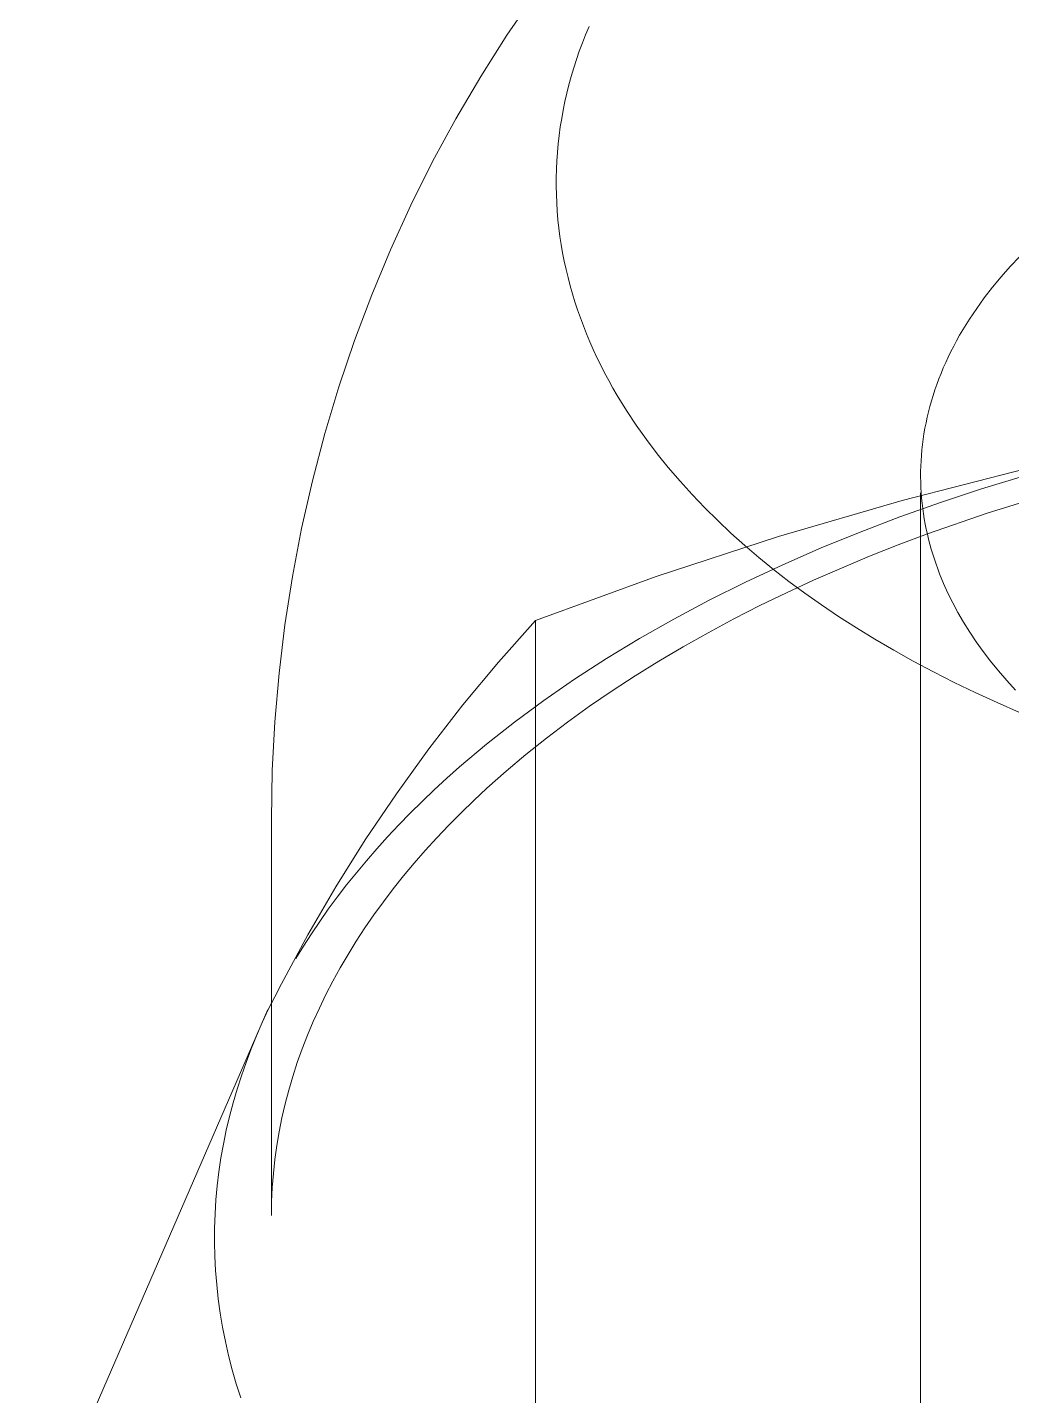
# Model space of a CAD drawing. Header units: inches. Extents: x -14 to 184, y -4 to 134.
# Drawn here: x 101.9169 to 102.087, y 63.9429 to 64.1795 of the extents above; entities that cross this region are included whole.
import ezdxf

# ---------------------------------------------------------------- set-up
doc = ezdxf.new("R2010")
doc.units = ezdxf.units.IN
doc.layers.add('ZANO_R', color=7, linetype='Continuous', lineweight=0)

msp = doc.modelspace()

# ---------------------------------------------------------------- linework, layer by layer
at = {"layer": 'ZANO_R'}
for p, q in [((101.99977, 64.17809), (102.00454, 64.18505)), ((102.01281, 64.17676), (102.01337, 64.1782)), ((102.01337, 64.1782), (102.01396, 64.17963)), ((101.99524, 64.17096), (101.99977, 64.17809)), ((102.01228, 64.17533), (102.01281, 64.17676)), ((102.01132, 64.17244), (102.01179, 64.17388)), ((102.01179, 64.17388), (102.01228, 64.17533)), ((102.01089, 64.17099), (102.01132, 64.17244)), ((101.99096, 64.16368), (101.99524, 64.17096)), ((102.01013, 64.16808), (102.0105, 64.16953)), ((102.0105, 64.16953), (102.01089, 64.17099)), ((102.0095, 64.16516), (102.0098, 64.16662)), ((102.0098, 64.16662), (102.01013, 64.16808)), ((102.00924, 64.1637), (102.0095, 64.16516)), ((101.98693, 64.15626), (101.99096, 64.16368)), ((102.0088, 64.16078), (102.009, 64.16224)), ((102.009, 64.16224), (102.00924, 64.1637)), ((102.0085, 64.15786), (102.00864, 64.15932)), ((102.00864, 64.15932), (102.0088, 64.16078)), ((102.0084, 64.1564), (102.0085, 64.15786)), ((101.98316, 64.14871), (101.98693, 64.15626)), ((102.00829, 64.15348), (102.00833, 64.15494)), ((102.00833, 64.15494), (102.0084, 64.1564)), ((102.00829, 64.15203), (102.00829, 64.15348)), ((102.00832, 64.15057), (102.00829, 64.15203)), ((102.00838, 64.14912), (102.00832, 64.15057)), ((101.97964, 64.14103), (101.98316, 64.14871)), ((102.00847, 64.14767), (102.00838, 64.14912)), ((102.00859, 64.14622), (102.00847, 64.14767)), ((102.00875, 64.14478), (102.00859, 64.14622)), ((102.00893, 64.14334), (102.00875, 64.14478)), ((102.00915, 64.14191), (102.00893, 64.14334)), ((101.9764, 64.13324), (101.97964, 64.14103)), ((102.0094, 64.14048), (102.00915, 64.14191)), ((102.00968, 64.13905), (102.0094, 64.14048)), ((102.00999, 64.13763), (102.00968, 64.13905)), ((102.08677, 64.13811), (102.0852, 64.13633)), ((102.08843, 64.13986), (102.08677, 64.13811)), ((102.01033, 64.13621), (102.00999, 64.13763)), ((102.0107, 64.1348), (102.01033, 64.13621)), ((102.0852, 64.13633), (102.0837, 64.13453)), ((101.97342, 64.12534), (101.9764, 64.13324)), ((102.0111, 64.1334), (102.0107, 64.1348)), ((102.01153, 64.132), (102.0111, 64.1334)), ((102.0837, 64.13453), (102.08229, 64.13271)), ((102.01199, 64.13061), (102.01153, 64.132)), ((102.08097, 64.13088), (102.08034, 64.12996)), ((102.08229, 64.13271), (102.08097, 64.13088)), ((102.01247, 64.12923), (102.01199, 64.13061)), ((102.01299, 64.12785), (102.01247, 64.12923)), ((102.07973, 64.12903), (102.07914, 64.1281)), ((102.08034, 64.12996), (102.07973, 64.12903)), ((102.01353, 64.12648), (102.01299, 64.12785)), ((102.0141, 64.12512), (102.01353, 64.12648)), ((102.07802, 64.12624), (102.0775, 64.1253)), ((102.07857, 64.12717), (102.07802, 64.12624)), ((102.07914, 64.1281), (102.07857, 64.12717)), ((101.97072, 64.11734), (101.97342, 64.12534)), ((102.0147, 64.12377), (102.0141, 64.12512)), ((102.01533, 64.12242), (102.0147, 64.12377)), ((102.077, 64.12436), (102.07652, 64.12342)), ((102.0775, 64.1253), (102.077, 64.12436)), ((102.01598, 64.12108), (102.01533, 64.12242)), ((102.07562, 64.12153), (102.0752, 64.12059)), ((102.07606, 64.12248), (102.07562, 64.12153)), ((102.07652, 64.12342), (102.07606, 64.12248)), ((102.01666, 64.11975), (102.01598, 64.12108)), ((102.01736, 64.11843), (102.01666, 64.11975)), ((102.07481, 64.11964), (102.07443, 64.11869)), ((102.0752, 64.12059), (102.07481, 64.11964)), ((101.96829, 64.10925), (101.97072, 64.11734)), ((102.01809, 64.11712), (102.01736, 64.11843)), ((102.01885, 64.11582), (102.01809, 64.11712)), ((102.07375, 64.1168), (102.07344, 64.11585)), ((102.07408, 64.11774), (102.07375, 64.1168)), ((102.07443, 64.11869), (102.07408, 64.11774)), ((102.02043, 64.11325), (102.01885, 64.11582)), ((102.07315, 64.1149), (102.07289, 64.11395)), ((102.07344, 64.11585), (102.07315, 64.1149)), ((102.0221, 64.11072), (102.02043, 64.11325)), ((102.07241, 64.11206), (102.07221, 64.11111)), ((102.07264, 64.113), (102.07241, 64.11206)), ((102.07289, 64.11395), (102.07264, 64.113)), ((102.02387, 64.10822), (102.0221, 64.11072)), ((102.07203, 64.11017), (102.07186, 64.10923)), ((102.07221, 64.11111), (102.07203, 64.11017)), ((101.96614, 64.10109), (101.96829, 64.10925)), ((102.02573, 64.10577), (102.02387, 64.10822)), ((102.0716, 64.10734), (102.07149, 64.10641)), ((102.07172, 64.10828), (102.0716, 64.10734)), ((102.07186, 64.10923), (102.07172, 64.10828)), ((102.02767, 64.10337), (102.02573, 64.10577)), ((102.07141, 64.10547), (102.07135, 64.10454)), ((102.07149, 64.10641), (102.07141, 64.10547)), ((102.02969, 64.10101), (102.02767, 64.10337)), ((102.06808, 64.09767), (102.08963, 64.10319)), ((102.07131, 64.10361), (102.07128, 64.10268)), ((102.07128, 64.10268), (102.07128, 64.10176)), ((102.07135, 64.10454), (102.07131, 64.10361)), ((101.96427, 64.09285), (101.96614, 64.10109)), ((102.03179, 64.0987), (102.02969, 64.10101)), ((102.07128, 64.10176), (102.07129, 64.10084)), ((102.07129, 64.10084), (102.07133, 64.09992)), ((102.08904, 64.10188), (102.08182, 64.09968)), ((102.03396, 64.09643), (102.03179, 64.0987)), ((102.07128, 63.77559), (102.07128, 64.09901)), ((102.07133, 64.09992), (102.07138, 64.09901)), ((102.07138, 64.09901), (102.07145, 64.0981)), ((102.07145, 64.0981), (102.07154, 64.09719)), ((102.08182, 64.09968), (102.07471, 64.09733)), ((102.09343, 64.09878), (102.08279, 64.09549)), ((102.0362, 64.09421), (102.03396, 64.09643)), ((102.04673, 64.09145), (102.06808, 64.09767)), ((102.07471, 64.09733), (102.0677, 64.09485)), ((102.07154, 64.09719), (102.07165, 64.09629)), ((102.07165, 64.09629), (102.07177, 64.09539)), ((102.07177, 64.09539), (102.07191, 64.0945)), ((102.08279, 64.09549), (102.07246, 64.0919)), ((102.0385, 64.09204), (102.0362, 64.09421)), ((102.0677, 64.09485), (102.06081, 64.09223)), ((102.07191, 64.0945), (102.07207, 64.09361)), ((102.07207, 64.09361), (102.07225, 64.09273)), ((101.96269, 64.08456), (101.96427, 64.09285)), ((102.02559, 64.08453), (102.04673, 64.09145)), ((102.04087, 64.08992), (102.0385, 64.09204)), ((102.06081, 64.09223), (102.05406, 64.08947)), ((102.07246, 64.0919), (102.06742, 64.09)), ((102.07225, 64.09273), (102.07244, 64.09185)), ((102.07244, 64.09185), (102.07265, 64.09098)), ((102.07265, 64.09098), (102.07288, 64.09011)), ((102.04332, 64.08783), (102.04087, 64.08992)), ((102.05406, 64.08947), (102.04746, 64.08658)), ((102.06742, 64.09), (102.06245, 64.08804)), ((102.07288, 64.09011), (102.07312, 64.08924)), ((102.07312, 64.08924), (102.07338, 64.08839)), ((102.07338, 64.08839), (102.07365, 64.08753)), ((102.04746, 64.08658), (102.04101, 64.08357)), ((102.04587, 64.08575), (102.04332, 64.08783)), ((102.05758, 64.086), (102.05279, 64.0839)), ((102.06245, 64.08804), (102.05758, 64.086)), ((102.07365, 64.08753), (102.07394, 64.08668)), ((102.07394, 64.08668), (102.07424, 64.08584)), ((101.96139, 64.07621), (101.96269, 64.08456)), ((102.0047, 64.07691), (102.02559, 64.08453)), ((102.04101, 64.08357), (102.03473, 64.08044)), ((102.04852, 64.08369), (102.04587, 64.08575)), ((102.05279, 64.0839), (102.0481, 64.08173)), ((102.05128, 64.08165), (102.04852, 64.08369)), ((102.07424, 64.08584), (102.07456, 64.08501)), ((102.07456, 64.08501), (102.07525, 64.08334)), ((102.0481, 64.08173), (102.04349, 64.0795)), ((102.05414, 64.07963), (102.05128, 64.08165)), ((102.07525, 64.08334), (102.076, 64.08166)), ((102.076, 64.08166), (102.07683, 64.07998)), ((102.03473, 64.08044), (102.02862, 64.07719)), ((102.04349, 64.0795), (102.03898, 64.0772)), ((102.05711, 64.07763), (102.05414, 64.07963)), ((102.07683, 64.07998), (102.07773, 64.0783)), ((101.99832, 64.06973), (102.0047, 64.07691)), ((102.0047, 63.90529), (102.0047, 64.07691)), ((102.02862, 64.07719), (102.02271, 64.07383)), ((102.03898, 64.0772), (102.03457, 64.07483)), ((102.06018, 64.07566), (102.05711, 64.07763)), ((102.07773, 64.0783), (102.07871, 64.07662)), ((102.07871, 64.07662), (102.07976, 64.07493)), ((101.96038, 64.06783), (101.96139, 64.07621)), ((102.03457, 64.07483), (102.03026, 64.07241)), ((102.06335, 64.07371), (102.06018, 64.07566)), ((102.07976, 64.07493), (102.08089, 64.07325)), ((102.02271, 64.07383), (102.01699, 64.07036)), ((102.03026, 64.07241), (102.02605, 64.06992)), ((102.06662, 64.07179), (102.06335, 64.07371)), ((102.07, 64.06991), (102.06662, 64.07179)), ((102.08089, 64.07325), (102.0821, 64.07157)), ((101.99218, 64.06234), (101.99832, 64.06973)), ((102.01699, 64.07036), (102.01147, 64.06679)), ((102.02605, 64.06992), (102.02194, 64.06737)), ((102.07348, 64.06806), (102.07, 64.06991)), ((102.0821, 64.07157), (102.08338, 64.0699)), ((102.08338, 64.0699), (102.08474, 64.06823)), ((101.95965, 64.05942), (101.96038, 64.06783)), ((102.02194, 64.06737), (102.01794, 64.06477)), ((102.07706, 64.06624), (102.07348, 64.06806)), ((102.08474, 64.06823), (102.08619, 64.06657)), ((102.01147, 64.06679), (102.00617, 64.06313)), ((102.01794, 64.06477), (102.01405, 64.0621)), ((102.08073, 64.06447), (102.07706, 64.06624)), ((102.08619, 64.06657), (102.0877, 64.06492)), ((101.98629, 64.05476), (101.99218, 64.06234)), ((102.00617, 64.06313), (102.00108, 64.05938)), ((102.0845, 64.06274), (102.08073, 64.06447)), ((102.08837, 64.06105), (102.0845, 64.06274)), ((102.01405, 64.0621), (102.01027, 64.05938)), ((101.95922, 64.05099), (101.95965, 64.05942)), ((102.00108, 64.05938), (101.99623, 64.05555)), ((102.01027, 64.05938), (102.00661, 64.0566)), ((101.99623, 64.05555), (101.9916, 64.05164)), ((102.00661, 64.0566), (102.00306, 64.05376)), ((101.98066, 64.04698), (101.98629, 64.05476)), ((102.00306, 64.05376), (101.99963, 64.05087)), ((101.95907, 64.04254), (101.95922, 64.05099)), ((101.9916, 64.05164), (101.98937, 64.04966)), ((101.99963, 64.05087), (101.99631, 64.04793)), ((101.98937, 64.04966), (101.98721, 64.04767)), ((101.97528, 64.03902), (101.98066, 64.04698)), ((101.9851, 64.04566), (101.98306, 64.04363)), ((101.98721, 64.04767), (101.9851, 64.04566)), ((101.99405, 64.04582), (101.99185, 64.04369)), ((101.99631, 64.04793), (101.99405, 64.04582)), ((101.98306, 64.04363), (101.98107, 64.04159)), ((101.99185, 64.04369), (101.98972, 64.04154)), ((101.95907, 63.97407), (101.95907, 64.04254)), ((101.98107, 64.04159), (101.97915, 64.03954)), ((101.98972, 64.04154), (101.98766, 64.03937)), ((101.97018, 64.03088), (101.97528, 64.03902)), ((101.97915, 64.03954), (101.97729, 64.03748)), ((101.98766, 64.03937), (101.98567, 64.03719)), ((101.97729, 64.03748), (101.97549, 64.0354)), ((101.98567, 64.03719), (101.98375, 64.03499)), ((101.97549, 64.0354), (101.97375, 64.03332)), ((101.98375, 64.03499), (101.98191, 64.03278)), ((101.97375, 64.03332), (101.97207, 64.03123)), ((101.98191, 64.03278), (101.98013, 64.03056)), ((101.96535, 64.02258), (101.97018, 64.03088)), ((101.97045, 64.02913), (101.9689, 64.02702)), ((101.97207, 64.03123), (101.97045, 64.02913)), ((101.98013, 64.03056), (101.97842, 64.02832)), ((101.9689, 64.02702), (101.96741, 64.0249)), ((101.97842, 64.02832), (101.97679, 64.02606)), ((101.96741, 64.0249), (101.96598, 64.02278)), ((101.97679, 64.02606), (101.97523, 64.02379)), ((101.96079, 64.01412), (101.96535, 64.02258)), ((101.96598, 64.02278), (101.96461, 64.02066)), ((101.97523, 64.02379), (101.97373, 64.02152)), ((101.96461, 64.02066), (101.9633, 64.01853)), ((101.97373, 64.02152), (101.97231, 64.01922)), ((101.97231, 64.01922), (101.97096, 64.01692)), ((101.97096, 64.01692), (101.96969, 64.01461)), ((101.96079, 64.01412), (101.95963, 64.01191)), ((101.96969, 64.01461), (101.96848, 64.01228)), ((101.95963, 64.01191), (101.95853, 64.00968)), ((101.96848, 64.01228), (101.96735, 64.00995)), ((101.91689, 63.91401), (101.95845, 64.00972)), ((101.95853, 64.00968), (101.95748, 64.00742)), ((101.96735, 64.00995), (101.96628, 64.0076)), ((101.95748, 64.00742), (101.95649, 64.00515)), ((101.96628, 64.0076), (101.96529, 64.00525)), ((101.95649, 64.00515), (101.95556, 64.00287)), ((101.96529, 64.00525), (101.96438, 64.00289)), ((101.95556, 64.00287), (101.95469, 64.00056)), ((101.96438, 64.00289), (101.96353, 64.00052)), ((101.95469, 64.00056), (101.95388, 63.99824)), ((101.96353, 64.00052), (101.96276, 63.99814)), ((101.95388, 63.99824), (101.95313, 63.99591)), ((101.96276, 63.99814), (101.96206, 63.99576)), ((101.95313, 63.99591), (101.95245, 63.99356)), ((101.96206, 63.99576), (101.96144, 63.99337)), ((101.95245, 63.99356), (101.95182, 63.9912)), ((101.96144, 63.99337), (101.96088, 63.99097)), ((101.95182, 63.9912), (101.95127, 63.98882)), ((101.96088, 63.99097), (101.9604, 63.98857)), ((101.95127, 63.98882), (101.95078, 63.98644)), ((101.9604, 63.98857), (101.96, 63.98616)), ((101.95078, 63.98644), (101.95035, 63.98404)), ((101.96, 63.98616), (101.95967, 63.98375)), ((101.95035, 63.98404), (101.95, 63.98163)), ((101.95967, 63.98375), (101.95941, 63.98134)), ((101.95, 63.98163), (101.94971, 63.97921)), ((101.95941, 63.98134), (101.95922, 63.97892)), ((101.94971, 63.97921), (101.94948, 63.97679)), ((101.95922, 63.97892), (101.95911, 63.9765)), ((101.94948, 63.97679), (101.94933, 63.97436)), ((101.95911, 63.9765), (101.95907, 63.97407)), ((101.94933, 63.97436), (101.94925, 63.97192)), ((101.94925, 63.97192), (101.94923, 63.96948)), ((101.94923, 63.96948), (101.94929, 63.96703)), ((101.94929, 63.96703), (101.94942, 63.96458)), ((101.94942, 63.96458), (101.94962, 63.96213)), ((101.94962, 63.96213), (101.94988, 63.95967)), ((101.94988, 63.95967), (101.95022, 63.95722)), ((101.95022, 63.95722), (101.95063, 63.95477)), ((101.95063, 63.95477), (101.95112, 63.95231)), ((101.95112, 63.95231), (101.95167, 63.94987)), ((101.95167, 63.94987), (101.9523, 63.94742)), ((101.9523, 63.94742), (101.95299, 63.94498)), ((101.95299, 63.94498), (101.95376, 63.94255))]:
    msp.add_line(p, q, dxfattribs=at)

doc.saveas('drawing.dxf')
